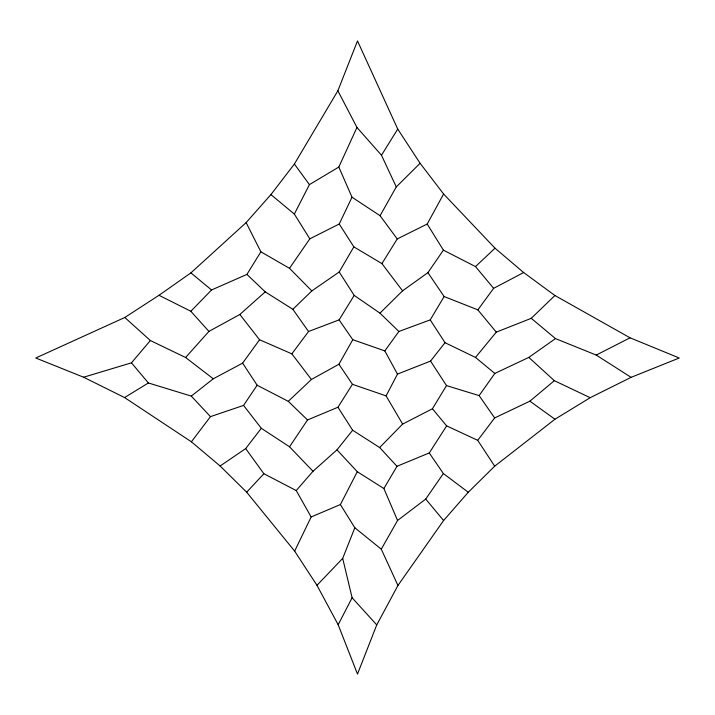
<?xml version="1.0" encoding="UTF-8"?>
<svg xmlns="http://www.w3.org/2000/svg" width="715" height="715" viewBox="0 0 715 715"><rect width="100%" height="100%" fill="white"/><g stroke="black" fill="none" stroke-linecap="round" stroke-linejoin="round"><path stroke-width="1.07" d="M376.742 624.901L357.5 674.075L338.168 624.731L316.968 585.299L294.651 551.122L246.675 492.206L220.122 466.001L191.388 441.798L124.571 397.567L83.61 377.225L35.75 358.001L124.803 317.487L158.998 295.286L190.923 272.862L246.13 222.597L270.922 194.605L294.392 164.021L337.864 90.778L357.5 40.925L397.737 129.075L420.107 163.279L443.604 194.006L495.012 248.194L523.657 272.54L554.929 295.51L630.049 337.811L679.25 358.001L631.095 377.341L590.179 397.701L554.947 419.24L494.691 466.171L468.262 492.269L443.595 520.52L397.951 585.46L376.742 624.901L352.111 597.749L342.691 558.397L354.837 527.768L340.394 504.558L357.277 471.703L336.98 449.851L352.647 430.242L337.954 407.246L352.423 384.312L338.928 364.239L352.79 339.697L339.098 319.882L354.193 295.393L339.205 271.986L353.845 246.872L339.241 223.992L351.995 197.197L338.821 167.042L356.964 127.458L337.864 90.778M294.651 551.122L311.141 516.972L340.394 504.558M339.205 271.986L311.838 290.916L289.504 268.313L309.818 238.837L294.339 214.062L309.434 184.622L338.821 167.042M338.168 624.731L352.111 597.749M352.647 430.242L379.656 447.536L402.634 424.084L386.091 395.878L397.477 374.106L430.564 361.075L445.025 342.7L430.216 319.9L444.131 296.537L427.919 272.63L443.407 250.143L427.195 224.045L443.604 194.006M354.193 295.393L379.969 313.161L402.581 290.826L381.935 263.603L397.227 238.935L380.076 215.716L396.28 186.919L420.107 163.279M397.951 585.46L381.274 549.183L397.558 520.466L425.72 499.079L443.363 473.527L429.259 452.953L446.643 425.881L432.432 408.766L446.482 385.6L430.564 361.075M397.558 520.466L383.875 488.524L396.986 466.287L429.259 452.953M158.998 295.286L190.842 311.266L211.542 289.977L246.925 274.399L260.868 251.805L246.13 222.597M396.28 186.919L381.479 155.235L397.737 129.075M311.141 516.972L296.225 490.553L313 471.274L289.53 446.786L307.522 419.955L337.954 407.246M191.388 441.798L210.46 416.639L243.547 405.414L257.15 385.233L242.626 363.131L259.563 339.75L239.847 314.475L208.923 331.394L185.605 357.509L150.365 340.528L124.803 317.487M494.691 466.171L477.709 440.333L494.655 417.944L479.122 395.601L494.825 373.436L528.823 357.402L555.501 338.597L596.23 355.078L631.095 377.341M397.477 374.106L384.822 350.904L398.881 331.474L430.216 319.9M444.131 296.537L477.861 309.863L493.627 288.333L523.657 272.54M338.928 364.239L311.409 379.486L291.863 353.845L308.549 331.51L339.098 319.882M220.122 466.001L245.683 448.582L261.315 428.294L243.547 405.414M445.025 342.7L475.493 357.42L496.281 332.144L531.254 318.318L554.929 295.51M83.61 377.225L131.462 362.836L150.365 340.528M246.675 492.206L263.88 473.732L296.225 490.553M316.968 585.299L342.691 558.397M246.925 274.399L265.22 291.863L292.864 309.309L311.838 290.916M257.15 385.233L288.279 401.33L311.409 379.486M443.407 250.143L475.493 266.588L495.012 248.194M313 471.274L336.98 449.851M239.847 314.475L265.22 291.863M494.655 417.944L529.895 401.169L554.34 380.675L590.179 397.701M131.462 362.836L148.389 382.963L191.307 396.101L213.276 378.789L242.626 363.131M402.581 290.826L427.919 272.63M124.571 397.567L148.389 382.963M402.634 424.084L432.432 408.766M596.23 355.078L630.049 337.811M309.818 238.837L339.241 223.992M397.227 238.935L427.195 224.045M446.482 385.6L479.122 395.601M352.423 384.312L386.091 395.878M352.79 339.697L384.822 350.904M259.563 339.75L291.863 353.845M446.643 425.881L477.709 440.333M260.868 251.805L289.504 268.313M353.845 246.872L381.935 263.603M357.277 471.703L383.875 488.524M261.315 428.294L289.53 446.786M351.995 197.197L380.076 215.716M529.895 401.169L554.947 419.24M443.363 473.527L468.262 492.269M185.605 357.509L213.276 378.789M354.837 527.768L381.274 549.183M475.493 357.42L494.825 373.436M270.922 194.605L294.339 214.062M190.923 272.862L211.542 289.977M531.254 318.318L555.501 338.597M528.823 357.402L554.34 380.675M379.969 313.161L398.881 331.474M288.279 401.33L307.522 419.955M191.307 396.101L210.46 416.639M379.656 447.536L396.986 466.287M190.842 311.266L208.923 331.394M356.964 127.458L381.479 155.235M475.493 266.588L493.627 288.333M425.72 499.079L443.595 520.52M477.861 309.863L496.281 332.144M294.392 164.021L309.434 184.622M245.683 448.582L263.88 473.732M292.864 309.309L308.549 331.51"/></g></svg>
